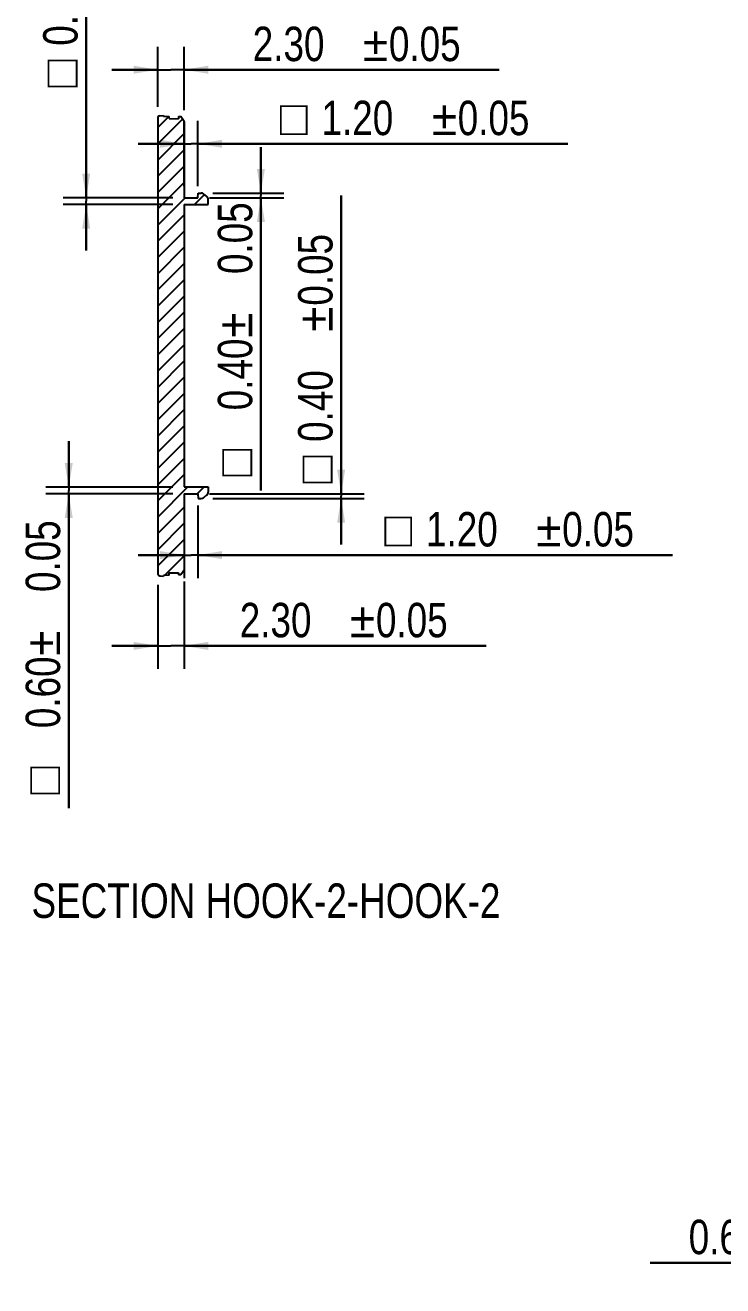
# Model space of a CAD drawing. Header units: millimetres. Extents: x 0 to 420, y 0 to 297.
# Drawn here: x 132.7 to 193.4, y 132 to 241.8 of the extents above; entities that cross this region are included whole.
import ezdxf
from ezdxf.enums import TextEntityAlignment as Align

# ---------------------------------------------------------------- set-up
doc = ezdxf.new("R2010")
doc.units = ezdxf.units.MM
doc.header["$LTSCALE"] = 23.1
doc.layers.get('0').update_dxf_attribs({"linetype": 'CONTINUOUS'})
doc.layers.add('DETAIL', color=7, linetype='CONTINUOUS')
doc.styles.get("Standard").update_dxf_attribs({"font": 'txt', "width": 0.8})
doc.styles.add('TEXTSTYLE_3', font='symbol_asme.ttf')
doc.dimstyles.new('DIMSTYLE_1', dxfattribs={"dimtxt": 3, "dimasz": 2.1, "dimexe": 2, "dimexo": 1, "dimgap": 0.75, "dimtad": 1, "dimzin": 0, "dimdsep": 46, "dimtxsty": 'STANDARD', "dimblk": '_FILLED', "dimblk1": '_FILLED', "dimblk2": '_FILLED', "dimcen": 0.09, "dimazin": 0, "dimtol": 1, "dimtp": 0.05, "dimtm": 0.05, "dimtfac": 1, "dimtofl": 0, "dimtmove": 0, "dimatfit": 3, "dimldrblk": '_FILLED', "dimfxl": 1, "dimtolj": 1, "dimtzin": 0, "dimarcsym": 0})

# ---------------------------------------------------------------- blocks, each defined once
blk = doc.blocks.new('_FILLED')
at = {"color": 0, "linetype": 'BYBLOCK'}
blk.add_solid([(0, 0), (-1, 0.167), (-1, -0.167)], dxfattribs=at)
blk = doc.blocks.new('*D7')
at = {"color": 7, "linetype": 'CONTINUOUS'}
for p, q in [((216, 146.26), (216, 132.03)), ((216.6, 146.26), (216.6, 132.03)), ((216, 134.03), (187.09, 134.03)), ((187.09, 134.03), (216.3, 134.03)), ((220.6, 134.03), (216.3, 134.03)), ((216.6, 134.03), (220.6, 134.03))]:
    blk.add_line(p, q, dxfattribs=at)
at = {"color": 7, "linetype": 'CONTINUOUS', "xscale": 2.1, "yscale": 2.1, "zscale": 2.1}
blk.add_blockref('_FILLED', (216, 134.03), dxfattribs=at)
at = {"color": 7, "linetype": 'CONTINUOUS', "xscale": 2.1, "yscale": 2.1, "zscale": 2.1, "rotation": 180}
blk.add_blockref('_FILLED', (216.6, 134.03), dxfattribs=at)
at = {"color": 7, "linetype": 'CONTINUOUS', "width": 0.8}
for s, p in [('0.60', (196.69, 134.78)), ('0.05', (208.56, 134.78))]:
    blk.add_text(s, height=3, dxfattribs=at).set_placement(p, align=Align.RIGHT)
at = {"color": 7, "linetype": 'CONTINUOUS', "style": 'TEXTSTYLE_3'}
blk.add_text('±', height=3, dxfattribs=at).set_placement((198.96, 134.78), align=Align.RIGHT)
blk = doc.blocks.new('*D8')
at = {"color": 7, "linetype": 'CONTINUOUS'}
for p, q in [((144.21, 234.74), (144.21, 239.96)), ((146.51, 234.45), (146.51, 239.96)), ((144.21, 237.96), (140.21, 237.96)), ((140.21, 237.96), (145.36, 237.96)), ((173.94, 237.96), (145.36, 237.96)), ((146.51, 237.96), (173.94, 237.96))]:
    blk.add_line(p, q, dxfattribs=at)
at = {"color": 7, "linetype": 'CONTINUOUS', "xscale": 2.1, "yscale": 2.1, "zscale": 2.1}
blk.add_blockref('_FILLED', (144.21, 237.96), dxfattribs=at)
at = {"color": 7, "linetype": 'CONTINUOUS', "xscale": 2.1, "yscale": 2.1, "zscale": 2.1, "rotation": 180}
blk.add_blockref('_FILLED', (146.51, 237.96), dxfattribs=at)
at = {"color": 7, "linetype": 'CONTINUOUS', "width": 0.8}
for s, p in [('2.30', (152.48, 238.71)), ('0.05', (164.34, 238.71))]:
    blk.add_text(s, height=3, dxfattribs=at).set_placement(p)
at = {"color": 7, "linetype": 'CONTINUOUS', "style": 'TEXTSTYLE_3'}
blk.add_text('±', height=3, dxfattribs=at).set_placement((162.08, 238.71))
blk = doc.blocks.new('*D9')
at = {"color": 7, "linetype": 'CONTINUOUS'}
for p, q in [((146.51, 193.38), (146.51, 185.77)), ((144.21, 193.08), (144.21, 185.77)), ((144.21, 187.77), (140.21, 187.77)), ((140.21, 187.77), (145.36, 187.77)), ((172.81, 187.77), (145.36, 187.77)), ((146.51, 187.77), (172.81, 187.77))]:
    blk.add_line(p, q, dxfattribs=at)
at = {"color": 7, "linetype": 'CONTINUOUS', "xscale": 2.1, "yscale": 2.1, "zscale": 2.1}
blk.add_blockref('_FILLED', (144.21, 187.77), dxfattribs=at)
at = {"color": 7, "linetype": 'CONTINUOUS', "xscale": 2.1, "yscale": 2.1, "zscale": 2.1, "rotation": 180}
blk.add_blockref('_FILLED', (146.51, 187.77), dxfattribs=at)
at = {"color": 7, "linetype": 'CONTINUOUS', "width": 0.8}
for s, p in [('2.30', (151.35, 188.52)), ('0.05', (163.21, 188.52))]:
    blk.add_text(s, height=3, dxfattribs=at).set_placement(p)
at = {"color": 7, "linetype": 'CONTINUOUS', "style": 'TEXTSTYLE_3'}
blk.add_text('±', height=3, dxfattribs=at).set_placement((160.95, 188.52))
blk = doc.blocks.new('*D10')
at = {"color": 7, "linetype": 'CONTINUOUS'}
for p, q in [((136.46, 201.61), (136.46, 205.61)), ((136.46, 205.61), (136.46, 201.31)), ((145.51, 201.61), (134.46, 201.61)), ((145.51, 201.01), (134.46, 201.01)), ((136.46, 173.62), (136.46, 201.31)), ((136.46, 201.01), (136.46, 173.62))]:
    blk.add_line(p, q, dxfattribs=at)
at = {"color": 7, "linetype": 'CONTINUOUS', "xscale": 2.1, "yscale": 2.1, "zscale": 2.1}
for p, rotation in [((136.46, 201.61), 270), ((136.46, 201.01), 90)]:
    blk.add_blockref('_FILLED', p, dxfattribs=dict(at, rotation=rotation))
at = {"color": 7, "linetype": 'CONTINUOUS', "width": 0.8}
for s, p in [('0.05', (135.71, 198.71)), ('0.60', (135.71, 186.85))]:
    blk.add_text(s, height=3, rotation=90, dxfattribs=at).set_placement(p, align=Align.RIGHT)
at = {"color": 7, "linetype": 'CONTINUOUS', "style": 'TEXTSTYLE_3'}
for s, p in [('±', (135.71, 189.11)), ('□', (135.71, 177.25))]:
    blk.add_text(s, height=3, rotation=90, dxfattribs=at).set_placement(p, align=Align.RIGHT)
blk = doc.blocks.new('*D11')
at = {"color": 7, "linetype": 'CONTINUOUS'}
for p, q in [((137.98, 226.81), (137.98, 261.51)), ((137.98, 261.51), (137.98, 226.51)), ((145.51, 226.81), (135.98, 226.81)), ((145.51, 226.21), (135.98, 226.21)), ((137.98, 222.21), (137.98, 226.51)), ((137.98, 226.21), (137.98, 222.21))]:
    blk.add_line(p, q, dxfattribs=at)
at = {"color": 7, "linetype": 'CONTINUOUS', "xscale": 2.1, "yscale": 2.1, "zscale": 2.1}
for p, rotation in [((137.98, 226.81), 270), ((137.98, 226.21), 90)]:
    blk.add_blockref('_FILLED', p, dxfattribs=dict(at, rotation=rotation))
at = {"color": 7, "linetype": 'CONTINUOUS', "width": 0.8}
for s, p in [('0.05', (137.23, 251.91)), ('0.60', (137.23, 240.05))]:
    blk.add_text(s, height=3, rotation=90, dxfattribs=at).set_placement(p)
at = {"color": 7, "linetype": 'CONTINUOUS', "style": 'TEXTSTYLE_3'}
for s, p in [('±', (137.23, 249.65)), ('□', (137.23, 236.42))]:
    blk.add_text(s, height=3, rotation=90, dxfattribs=at).set_placement(p)
blk = doc.blocks.new('*D12')
at = {"color": 7, "linetype": 'CONTINUOUS'}
for p, q in [((153.19, 227.21), (153.19, 231.21)), ((153.19, 231.21), (153.19, 227.01)), ((148.71, 226.81), (155.19, 226.81)), ((149, 227.21), (155.19, 227.21)), ((153.19, 201.32), (153.19, 227.01)), ((153.19, 226.81), (153.19, 201.32))]:
    blk.add_line(p, q, dxfattribs=at)
at = {"color": 7, "linetype": 'CONTINUOUS', "xscale": 2.1, "yscale": 2.1, "zscale": 2.1}
for p, rotation in [((153.19, 227.21), 270), ((153.19, 226.81), 90)]:
    blk.add_blockref('_FILLED', p, dxfattribs=dict(at, rotation=rotation))
at = {"color": 7, "linetype": 'CONTINUOUS', "width": 0.8}
for s, p in [('0.05', (152.44, 226.41)), ('0.40', (152.44, 214.54))]:
    blk.add_text(s, height=3, rotation=90, dxfattribs=at).set_placement(p, align=Align.RIGHT)
at = {"color": 7, "linetype": 'CONTINUOUS', "style": 'TEXTSTYLE_3'}
for s, p in [('±', (152.44, 216.81)), ('□', (152.44, 204.94))]:
    blk.add_text(s, height=3, rotation=90, dxfattribs=at).set_placement(p, align=Align.RIGHT)
blk = doc.blocks.new('*D13')
at = {"color": 7, "linetype": 'CONTINUOUS'}
for p, q in [((160.18, 201.01), (160.18, 227.01)), ((160.18, 227.01), (160.18, 200.81)), ((148.71, 201.01), (162.18, 201.01)), ((149, 200.61), (162.18, 200.61)), ((160.18, 196.61), (160.18, 200.81)), ((160.18, 200.61), (160.18, 196.61))]:
    blk.add_line(p, q, dxfattribs=at)
at = {"color": 7, "linetype": 'CONTINUOUS', "xscale": 2.1, "yscale": 2.1, "zscale": 2.1}
for p, rotation in [((160.18, 201.01), 270), ((160.18, 200.61), 90)]:
    blk.add_blockref('_FILLED', p, dxfattribs=dict(at, rotation=rotation))
at = {"color": 7, "linetype": 'CONTINUOUS', "width": 0.8}
for s, p in [('0.05', (159.43, 217.41)), ('0.40', (159.43, 205.54))]:
    blk.add_text(s, height=3, rotation=90, dxfattribs=at).set_placement(p)
at = {"color": 7, "linetype": 'CONTINUOUS', "style": 'TEXTSTYLE_3'}
for s, p in [('±', (159.43, 215.14)), ('□', (159.43, 201.92))]:
    blk.add_text(s, height=3, rotation=90, dxfattribs=at).set_placement(p)
blk = doc.blocks.new('*D14')
at = {"color": 7, "linetype": 'CONTINUOUS'}
for p, q in [((146.51, 200.01), (146.51, 193.68)), ((147.71, 200.01), (147.71, 193.68)), ((146.51, 195.68), (142.51, 195.68)), ((142.51, 195.68), (147.11, 195.68)), ((189.03, 195.68), (147.11, 195.68)), ((147.71, 195.68), (189.03, 195.68))]:
    blk.add_line(p, q, dxfattribs=at)
at = {"color": 7, "linetype": 'CONTINUOUS', "xscale": 2.1, "yscale": 2.1, "zscale": 2.1}
blk.add_blockref('_FILLED', (146.51, 195.68), dxfattribs=at)
at = {"color": 7, "linetype": 'CONTINUOUS', "xscale": 2.1, "yscale": 2.1, "zscale": 2.1, "rotation": 180}
blk.add_blockref('_FILLED', (147.71, 195.68), dxfattribs=at)
at = {"color": 7, "linetype": 'CONTINUOUS', "style": 'TEXTSTYLE_3'}
for s, p in [('□', (163.94, 196.43)), ('±', (177.17, 196.43))]:
    blk.add_text(s, height=3, dxfattribs=at).set_placement(p)
at = {"color": 7, "linetype": 'CONTINUOUS', "width": 0.8}
for s, p in [('1.20', (167.57, 196.43)), ('0.05', (179.43, 196.43))]:
    blk.add_text(s, height=3, dxfattribs=at).set_placement(p)
blk = doc.blocks.new('*D15')
at = {"color": 7, "linetype": 'CONTINUOUS'}
for p, q in [((146.51, 227.81), (146.51, 233.51)), ((147.71, 227.81), (147.71, 233.51)), ((146.51, 231.51), (142.51, 231.51)), ((142.51, 231.51), (147.11, 231.51)), ((179.93, 231.51), (147.11, 231.51)), ((147.71, 231.51), (179.93, 231.51))]:
    blk.add_line(p, q, dxfattribs=at)
at = {"color": 7, "linetype": 'CONTINUOUS', "xscale": 2.1, "yscale": 2.1, "zscale": 2.1}
blk.add_blockref('_FILLED', (146.51, 231.51), dxfattribs=at)
at = {"color": 7, "linetype": 'CONTINUOUS', "xscale": 2.1, "yscale": 2.1, "zscale": 2.1, "rotation": 180}
blk.add_blockref('_FILLED', (147.71, 231.51), dxfattribs=at)
at = {"color": 7, "linetype": 'CONTINUOUS', "width": 0.8}
for s, p in [('1.20', (158.47, 232.26)), ('0.05', (170.33, 232.26))]:
    blk.add_text(s, height=3, dxfattribs=at).set_placement(p)
at = {"color": 7, "linetype": 'CONTINUOUS', "style": 'TEXTSTYLE_3'}
for s, p in [('□', (154.84, 232.26)), ('±', (168.07, 232.26))]:
    blk.add_text(s, height=3, dxfattribs=at).set_placement(p)

msp = doc.modelspace()

# ---------------------------------------------------------------- linework, layer by layer
at = {"color": 7, "linetype": 'CONTINUOUS'}
for p, q in [((144.207, 232.919), (145.188, 233.9)), ((144.382, 233.943), (144.707, 233.983)), ((144.707, 233.983), (144.707, 233.912)), ((144.707, 233.912), (145.207, 233.9)), ((145.207, 233.7), (145.207, 233.9)), ((144.207, 233.745), (144.207, 194.082)), ((144.207, 231.505), (146.36, 233.658)), ((145.207, 233.7), (146.007, 233.68)), ((146.007, 233.88), (146.007, 233.68)), ((146.007, 233.88), (146.209, 233.875)), ((146.507, 233.447), (146.209, 233.875)), ((146.507, 233.447), (146.507, 226.813)), ((144.207, 230.091), (146.507, 232.391)), ((144.207, 228.676), (146.507, 230.976)), ((144.207, 227.262), (146.507, 229.562)), ((144.207, 225.848), (146.507, 228.148)), ((144.207, 224.434), (146.586, 226.813)), ((146.507, 226.813), (147.707, 226.813)), ((146.507, 226.213), (146.507, 201.613)), ((146.507, 226.213), (148.607, 226.213)), ((147.4, 226.213), (148.27, 227.083)), ((147.707, 226.813), (147.728, 227.213)), ((147.728, 227.213), (148.002, 227.213)), ((148.494, 226.903), (148.189, 227.147)), ((148.607, 226.213), (148.607, 226.669)), ((144.207, 223.02), (146.507, 225.32)), ((144.207, 221.605), (146.507, 223.905)), ((144.207, 220.191), (146.507, 222.491)), ((144.207, 218.777), (146.507, 221.077)), ((144.207, 217.363), (146.507, 219.663)), ((144.207, 215.948), (146.507, 218.248)), ((144.207, 214.534), (146.507, 216.834)), ((144.207, 213.12), (146.507, 215.42)), ((144.207, 211.706), (146.507, 214.006)), ((144.207, 210.292), (146.507, 212.592)), ((144.207, 208.877), (146.507, 211.177)), ((144.207, 207.463), (146.507, 209.763)), ((144.207, 206.049), (146.507, 208.349)), ((144.207, 204.635), (146.507, 206.935)), ((144.207, 203.221), (146.507, 205.521)), ((144.207, 201.806), (146.507, 204.106)), ((144.207, 200.392), (146.507, 202.692)), ((144.207, 198.978), (146.842, 201.613)), ((146.507, 201.613), (148.607, 201.613)), ((146.507, 201.013), (147.707, 201.013)), ((146.507, 201.013), (146.507, 194.379)), ((147.656, 201.013), (148.256, 201.613)), ((147.707, 201.013), (147.728, 200.613)), ((148.607, 201.613), (148.607, 201.157)), ((144.207, 197.564), (146.507, 199.864)), ((147.728, 200.613), (148.002, 200.613)), ((148.494, 200.923), (148.189, 200.679)), ((144.207, 196.15), (146.507, 198.45)), ((144.207, 194.735), (146.507, 197.035)), ((144.802, 193.916), (146.507, 195.621)), ((146.507, 194.379), (146.209, 193.951)), ((144.382, 193.883), (144.707, 193.843)), ((145.207, 193.926), (144.707, 193.914)), ((144.707, 193.914), (144.707, 193.843)), ((145.207, 194.126), (146.007, 194.146)), ((145.207, 193.926), (145.207, 194.126)), ((146.007, 194.146), (146.007, 193.946)), ((146.209, 193.951), (146.007, 193.946))]:
    msp.add_line(p, q, dxfattribs=at)
for centre, radius, start, end in [((144.407, 233.745), 0.2, 97.05323, 180), ((148.002, 226.913), 0.3, 51.34019, 90), ((148.307, 226.669), 0.3, 0, 51.34019), ((148.307, 201.157), 0.3, 308.65981, 360), ((148.002, 200.913), 0.3, 270, 308.65981), ((144.407, 194.082), 0.2, 180, 262.94677)]:
    msp.add_arc(centre, radius, start, end, dxfattribs=at)

# ---------------------------------------------------------------- texts
at = {"layer": 'DETAIL', "color": 7, "linetype": 'CONTINUOUS', "insert": (174.051, 167.076), "char_height": 3, "width": 50.4, "attachment_point": 3, "line_spacing_factor": 0.9}
msp.add_mtext('SECTION HOOK-2-HOOK-2', dxfattribs=at)

# ---------------------------------------------------------------- dimensions: what is measured, and where the dimension line sits
at = {"color": 7, "linetype": 'CONTINUOUS'}
for base, p1, p2, angle, picture, middle in [((137.976, 226.213), (146.507, 226.813), (146.507, 226.213), 270, '*D11', (137.976, 248.967)), ((153.195, 226.813), (148.002, 227.213), (147.707, 226.813), 270, '*D12', (153.195, 213.862)), ((160.184, 201.013), (148.002, 200.613), (147.707, 201.013), 90, '*D13', (160.184, 214.461)), ((136.465, 201.613), (146.507, 201.013), (146.507, 201.613), 90, '*D10', (136.465, 186.167))]:
    dim = msp.add_linear_dim(base=base, p1=p1, p2=p2, angle=angle, text='{\\fSymbol_ASME;\\W1.0;□}<>', dimstyle='DIMSTYLE_1', dxfattribs=at)
    dim.commit()
    dim.dimension.update_dxf_attribs({"geometry": picture, "text_midpoint": middle, "dimtype": 160})
for base, p1, p2, picture, middle in [((146.507, 237.963), (144.207, 233.745), (146.507, 233.447), '*D8', (163.211, 237.963)), ((146.507, 187.767), (144.207, 194.082), (146.507, 194.379), '*D9', (162.083, 187.767)), ((216.603, 134.028), (216.003, 147.264), (216.603, 147.264), '*D7', (197.823, 134.028))]:
    dim = msp.add_linear_dim(base=base, p1=p1, p2=p2, dimstyle='DIMSTYLE_1', dxfattribs=at)
    dim.commit()
    dim.dimension.update_dxf_attribs({"geometry": picture, "text_midpoint": middle, "dimtype": 160})
for base, p1, p2, picture, middle in [((147.707, 231.506), (146.507, 226.813), (147.707, 226.813), '*D15', (167.387, 231.506)), ((147.707, 195.678), (146.507, 201.013), (147.707, 201.013), '*D14', (176.489, 195.678))]:
    dim = msp.add_linear_dim(base=base, p1=p1, p2=p2, text='{\\fSymbol_ASME;\\W1.0;□}<>', dimstyle='DIMSTYLE_1', dxfattribs=at)
    dim.commit()
    dim.dimension.update_dxf_attribs({"geometry": picture, "text_midpoint": middle, "dimtype": 160})

doc.saveas('drawing.dxf')
